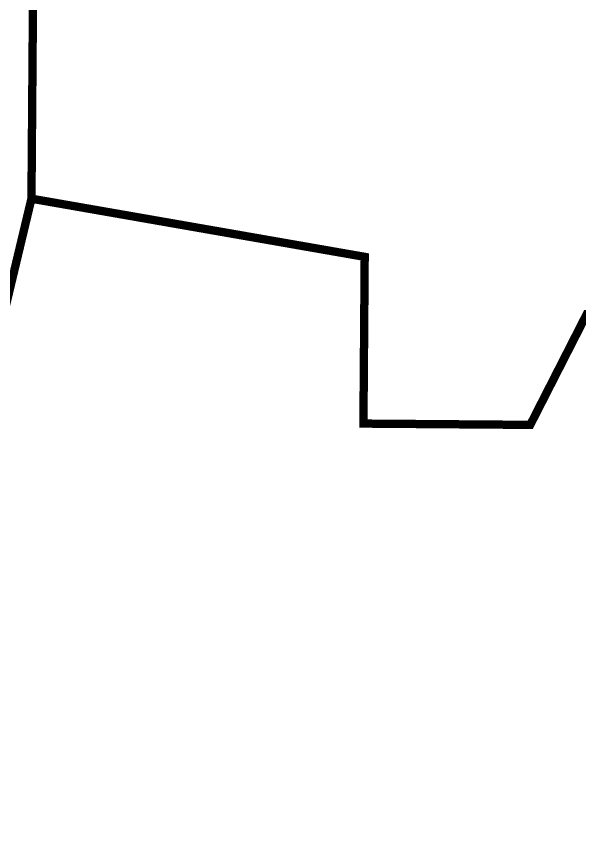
# Model space of a CAD drawing. Header units: metres. Extents: x 326467 to 340077, y 1811030 to 1824953.
# Drawn here: x 329133.9 to 329174.9, y 1812467.6 to 1812526.5 of the extents above; entities that cross this region are included whole.
import ezdxf

# ---------------------------------------------------------------- set-up
doc = ezdxf.new("R2010")
doc.units = ezdxf.units.M
doc.header["$MEASUREMENT"] = 0
doc.layers.add('SURVEY PLOT BOUNDARY', color=35, linetype='Continuous')

# ---------------------------------------------------------------- blocks, each defined once
blk = doc.blocks.new('16')
at = {"layer": 'SURVEY PLOT BOUNDARY', "lineweight": 18, "const_width": 0.606}
blk.add_lwpolyline([(329097.415, 1812355.866), (329135.014, 1812513.265), (329159.237, 1812509.034), (329159.144, 1812496.905), (329171.271, 1812496.812), (329175.376, 1812504.867), (329231.97, 1812504.43), (329284.74, 1812532.326)], dxfattribs=at)
for points in [[(328948.875, 1812490.441), (329029.599, 1812473.645), (329078.295, 1812497.529), (329082.494, 1812517.713), (329082.525, 1812521.756), (329135.139, 1812529.437), (329135.014, 1812513.265), (329097.415, 1812355.866), (329077.11, 1812343.892), (329047.783, 1812210.689), (329031.613, 1812210.814), (328902.256, 1812211.812), (328708.281, 1812221.396), (328659.897, 1812237.942), (328684.807, 1812322.66), (328725.293, 1812330.434), (328786.71, 1812431.043), (328860.035, 1812503.257), (328779.498, 1812544.311), (328800.21, 1812608.844), (328808.201, 1812596.653), (328808.17, 1812592.61), (328848.313, 1812555.91), (328896.542, 1812519.148)], [(329284.74, 1812532.326), (329231.97, 1812504.43), (329175.376, 1812504.867), (329171.271, 1812496.812), (329159.144, 1812496.905), (329159.237, 1812509.034), (329135.014, 1812513.265), (329135.139, 1812529.437), (329191.764, 1812533.043), (329224.197, 1812544.923), (329260.797, 1812572.944)]]:
    blk.add_lwpolyline(points, close=True, dxfattribs=at)

msp = doc.modelspace()

# ---------------------------------------------------------------- block references
msp.add_blockref('16', (0, 0))

doc.saveas('drawing.dxf')
